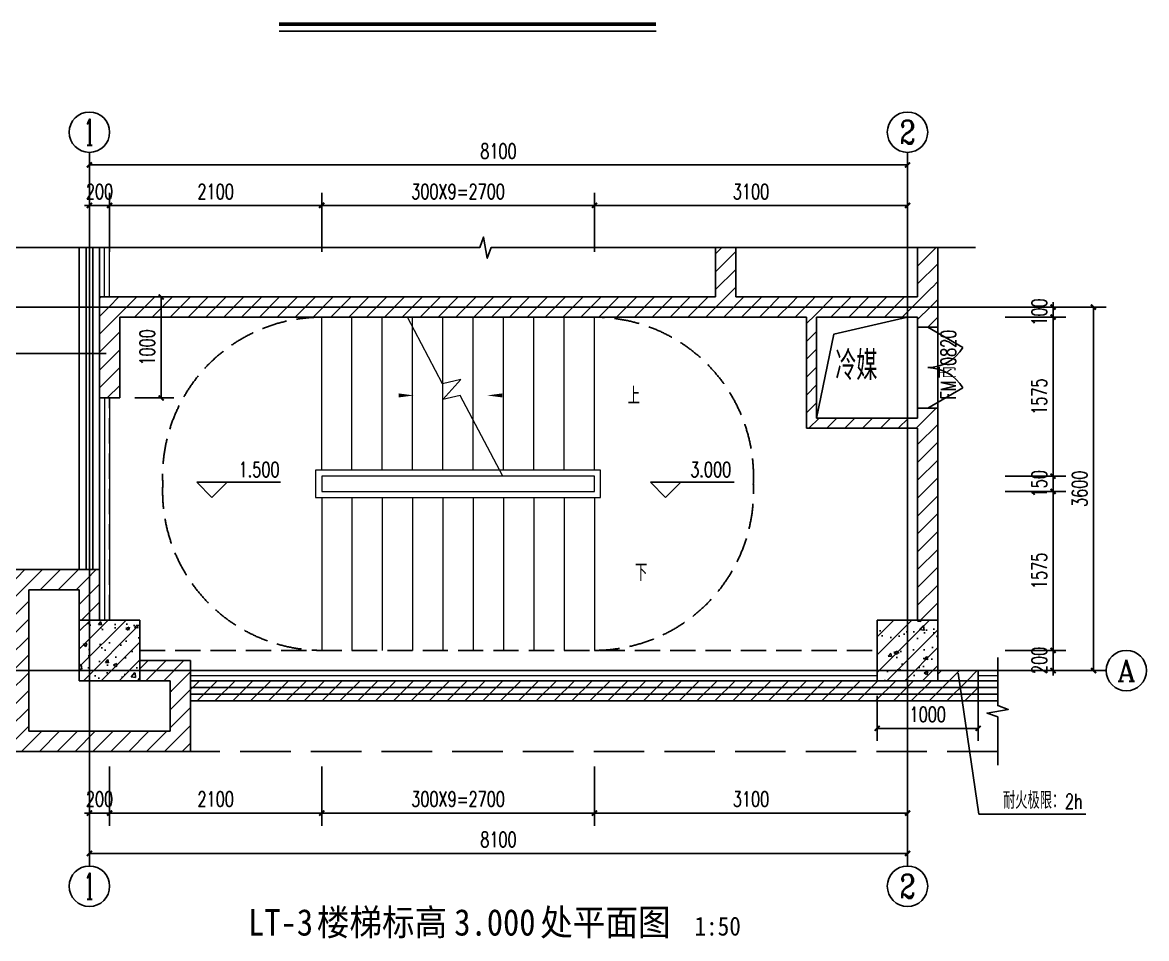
# Model space of a CAD drawing. Extents: x 1738711 to 2346805, y 1189731 to 2516152.
# Drawn here: x 2074032 to 2085161, y 1379471 to 1388543 of the extents above; entities that cross this region are included whole.
import ezdxf
from ezdxf.enums import TextEntityAlignment as Align

# ---------------------------------------------------------------- set-up
doc = ezdxf.new("R2010")
doc.units = 0
doc.header["$LTSCALE"] = 1000
doc.header["$MEASUREMENT"] = 0
doc.linetypes.add('DASH', pattern=[0.35, 0.25, -0.1])
doc.linetypes.add('复件 140224通州运河二期售楼部条件图_t3$0$X-ME SHAFT SH$0$X-B2$0$WATER_LINE', pattern=[0])
for name, color, linetype in [('AR-TEXT', 7, 'Continuous'), ('AXIS', 3, 'Continuous'), ('AXIS_TEXT', 7, 'Continuous'), ('DIM_ELEV', 3, 'Continuous'), ('DIM_LEAD', 3, 'Continuous'), ('DIM_SYMB', 3, 'Continuous'), ('DOTE', 1, 'Continuous'), ('PUB_DIM', 3, 'Continuous'), ('PUB_HATCH', 8, 'Continuous'), ('PUB_TEXT', 7, 'Continuous'), ('WALL', 40, 'Continuous'), ('WINDOW', 144, 'Continuous'), ('WINDOW_TEXT', 7, 'Continuous'), ('看线', 8, 'Continuous')]:
    doc.layers.add(name, color=color, linetype=linetype)
doc.layers.add('STAIR', color=2, linetype='Continuous', lineweight=5)
doc.layers.add('栏杆', color=6, linetype='Continuous', lineweight=15)
doc.styles.add('_TCH_AXIS', font='COMPLEX', dxfattribs={"bigfont": 'GBCBIG'})
doc.styles.add('_TCH_DIM', font='SIMPLEX', dxfattribs={"bigfont": 'GBCBIG'})
doc.styles.add('_TCH_DIM_T3', font='SIMPLEX', dxfattribs={"width": 0.705882, "bigfont": 'GBCBIG'})
doc.styles.add('_TCH_WINDOW', font='SIMPLEX', dxfattribs={"height": 3.5, "bigfont": 'GBCBIG'})
doc.styles.add('COMPLEX', font='COMPLEX')
doc.styles.get("Standard").update_dxf_attribs({"font": 'gbenor.shx', "bigfont": 'gbcbig.shx'})
doc.styles.add('黑体', font='simhei_0.ttf', dxfattribs={"width": 0.9})
doc.dimstyles.new('_TCH_ARCH&&50', dxfattribs={"dimtxt": 148.75, "dimasz": 50, "dimexe": 125, "dimexo": 150, "dimgap": 63.125, "dimtad": 1, "dimdec": 0, "dimzin": 0, "dimdsep": 46, "dimtxsty": '_TCH_DIM_T3', "dimblk": 'ARCHTICK', "dimcen": 0.09, "dimclrt": 7, "dimazin": 2, "dimtfac": 1, "dimtdec": 0, "dimtix": 1, "dimtmove": 2, "dimatfit": 3, "dimfxl": 50, "dimtolj": 1, "dimtzin": 0, "dimarcsym": 0})
pattern_1 = [(45, (0, 0), (-88.3883476, 88.3883476), []), (50, (0, 0), (358.63009, -31.376067), [37.5, -412.5]), (355, (0, 0), (-69.375667, 376.096067), [30, -330]), (100.4514, (29.9, -2.6), (289.25469, 344.71977), [31.870095, -350.571056]), (46.1842, (0, 100), (533.620524, -82.75951), [56.25, -618.75]), (96.6356, (44.47, 93.1), (467.33135, 487.05894), [47.80514, -525.8565]), (351.1842, (0, 100), (467.33097, 487.0593), [45, -495]), (21, (50, 75), (298.453526, -201.309445), [37.5, -412.5]), (326, (50, 75), (121.657666, 362.57502), [30, -330]), (71.4514, (74.87, 58.22), (420.111314, 161.26525), [31.870095, -350.571056]), (37.5, (0, 0), (6.0799277, 166.446927), [0, -326, 0, -335, 0, -331.25]), (7.5, (0, 0), (131.534769, 197.205856), [0, -191, 0, -318.5, 0, -126.25]), (327.5, (-111.5, 0), (266.911218, -11.277436), [0, -125, 0, -390, 0, -517.5]), (317.5, (-161.5, 0), (291.593085, 50.052491), [0, -162.5, 0, -259, 0, -367.5])]
pattern_2 = [(45, (0, 89.76), (-88.388383, 88.388383), [])]

# ---------------------------------------------------------------- blocks, each defined once
blk = doc.blocks.new('_ArchTick')
at = {"color": 0, "linetype": 'ByBlock', "const_width": 0.4}
blk.add_lwpolyline([(-0.5, -0.5), (0.5, 0.5)], dxfattribs=at)
blk = doc.blocks.new('*D265')
at = {"layer": 'Defpoints', "color": 0, "transparency": 16777216}
for p in [(2082495, 1382025), (2083495, 1382025), (2083495, 1381553)]:
    blk.add_point(p, dxfattribs=at)
at = {"layer": 'PUB_DIM', "color": 0, "lineweight": -2, "transparency": 16777216}
for p, q in [((2082495, 1381875), (2082495, 1381428)), ((2083495, 1381875), (2083495, 1381428)), ((2082495, 1381553), (2083495, 1381553))]:
    blk.add_line(p, q, dxfattribs=at)
at = {"layer": 'PUB_DIM', "color": 0, "lineweight": -2, "transparency": 16777216, "xscale": 50, "yscale": 50, "zscale": 50, "rotation": 180}
blk.add_blockref('_ArchTick', (2082495, 1381553), dxfattribs=at)
at = {"layer": 'PUB_DIM', "color": 0, "lineweight": -2, "transparency": 16777216, "xscale": 50, "yscale": 50, "zscale": 50}
blk.add_blockref('_ArchTick', (2083495, 1381553), dxfattribs=at)
at = {"layer": 'PUB_DIM', "color": 7, "transparency": 16777216, "insert": (2082995, 1381691), "char_height": 148.8, "attachment_point": 5, "style": '_TCH_DIM_T3'}
blk.add_mtext('\\A1;1000', dxfattribs=at)
blk = doc.blocks.new('*D2175')
at = {"layer": 'Defpoints', "color": 0, "transparency": 16777216}
for p in [(2084198, 1385725), (2084636, 1385725), (2084198, 1382125)]:
    blk.add_point(p, dxfattribs=at)
at = {"layer": 'PUB_DIM', "color": 0, "lineweight": -2, "transparency": 16777216}
for p, q in [((2084348, 1385725), (2084761, 1385725)), ((2084636, 1382125), (2084636, 1385725)), ((2084348, 1382125), (2084761, 1382125))]:
    blk.add_line(p, q, dxfattribs=at)
at = {"layer": 'PUB_DIM', "color": 0, "lineweight": -2, "transparency": 16777216, "xscale": 50, "yscale": 50, "zscale": 50}
for p, rotation in [((2084636, 1385725), 90), ((2084636, 1382125), 270)]:
    blk.add_blockref('_ArchTick', p, dxfattribs=dict(at, rotation=rotation))
at = {"layer": 'PUB_DIM', "color": 7, "transparency": 16777216, "insert": (2084499, 1383925), "char_height": 148.8, "attachment_point": 5, "rotation": 90, "style": '_TCH_DIM_T3'}
blk.add_mtext('\\A1;3600', dxfattribs=at)
blk = doc.blocks.new('*D2176')
at = {"layer": 'Defpoints', "color": 0, "transparency": 16777216}
for p in [(2083611, 1382325), (2084236, 1382325), (2083611, 1382125)]:
    blk.add_point(p, dxfattribs=at)
at = {"layer": 'PUB_DIM', "color": 0, "lineweight": -2, "transparency": 16777216}
for p, q in [((2083761, 1382325), (2084361, 1382325)), ((2084236, 1382325), (2084236, 1382375)), ((2084236, 1382125), (2084236, 1382325)), ((2083761, 1382125), (2084361, 1382125)), ((2084236, 1382125), (2084236, 1382075))]:
    blk.add_line(p, q, dxfattribs=at)
at = {"layer": 'PUB_DIM', "color": 0, "lineweight": -2, "transparency": 16777216, "xscale": 50, "yscale": 50, "zscale": 50}
for p, rotation in [((2084236, 1382325), 270), ((2084236, 1382125), 90)]:
    blk.add_blockref('_ArchTick', p, dxfattribs=dict(at, rotation=rotation))
at = {"layer": 'PUB_DIM', "color": 7, "transparency": 16777216, "insert": (2084099, 1382225), "char_height": 148.8, "attachment_point": 5, "rotation": 90, "style": '_TCH_DIM_T3'}
blk.add_mtext('\\A1;200', dxfattribs=at)
blk = doc.blocks.new('*D2177')
at = {"layer": 'Defpoints', "color": 0, "transparency": 16777216}
for p in [(2083611, 1383900), (2084236, 1383900), (2083611, 1382325)]:
    blk.add_point(p, dxfattribs=at)
at = {"layer": 'PUB_DIM', "color": 0, "lineweight": -2, "transparency": 16777216}
for p, q in [((2083761, 1383900), (2084361, 1383900)), ((2084236, 1382325), (2084236, 1383900)), ((2083761, 1382325), (2084361, 1382325))]:
    blk.add_line(p, q, dxfattribs=at)
at = {"layer": 'PUB_DIM', "color": 0, "lineweight": -2, "transparency": 16777216, "xscale": 50, "yscale": 50, "zscale": 50}
for p, rotation in [((2084236, 1383900), 90), ((2084236, 1382325), 270)]:
    blk.add_blockref('_ArchTick', p, dxfattribs=dict(at, rotation=rotation))
at = {"layer": 'PUB_DIM', "color": 7, "transparency": 16777216, "insert": (2084099, 1383112), "char_height": 148.8, "attachment_point": 5, "rotation": 90, "style": '_TCH_DIM_T3'}
blk.add_mtext('\\A1;1575', dxfattribs=at)
blk = doc.blocks.new('*D2178')
at = {"layer": 'Defpoints', "color": 0, "transparency": 16777216}
for p in [(2083611, 1384050), (2084236, 1384050), (2083611, 1383900)]:
    blk.add_point(p, dxfattribs=at)
at = {"layer": 'PUB_DIM', "color": 0, "lineweight": -2, "transparency": 16777216}
for p, q in [((2084236, 1384050), (2084236, 1384100)), ((2083761, 1384050), (2084361, 1384050)), ((2084236, 1383900), (2084236, 1384050)), ((2083761, 1383900), (2084361, 1383900)), ((2084236, 1383900), (2084236, 1383850))]:
    blk.add_line(p, q, dxfattribs=at)
at = {"layer": 'PUB_DIM', "color": 0, "lineweight": -2, "transparency": 16777216, "xscale": 50, "yscale": 50, "zscale": 50}
for p, rotation in [((2084236, 1384050), 270), ((2084236, 1383900), 90)]:
    blk.add_blockref('_ArchTick', p, dxfattribs=dict(at, rotation=rotation))
at = {"layer": 'PUB_DIM', "color": 7, "transparency": 16777216, "insert": (2084099, 1383975), "char_height": 148.8, "attachment_point": 5, "rotation": 90, "style": '_TCH_DIM_T3'}
blk.add_mtext('\\A1;150', dxfattribs=at)
blk = doc.blocks.new('*D2179')
at = {"layer": 'Defpoints', "color": 0, "transparency": 16777216}
for p in [(2083611, 1385625), (2084236, 1385625), (2083611, 1384050)]:
    blk.add_point(p, dxfattribs=at)
at = {"layer": 'PUB_DIM', "color": 0, "lineweight": -2, "transparency": 16777216}
for p, q in [((2083761, 1385625), (2084361, 1385625)), ((2084236, 1384050), (2084236, 1385625)), ((2083761, 1384050), (2084361, 1384050))]:
    blk.add_line(p, q, dxfattribs=at)
at = {"layer": 'PUB_DIM', "color": 0, "lineweight": -2, "transparency": 16777216, "xscale": 50, "yscale": 50, "zscale": 50}
for p, rotation in [((2084236, 1385625), 90), ((2084236, 1384050), 270)]:
    blk.add_blockref('_ArchTick', p, dxfattribs=dict(at, rotation=rotation))
at = {"layer": 'PUB_DIM', "color": 7, "transparency": 16777216, "insert": (2084099, 1384837), "char_height": 148.8, "attachment_point": 5, "rotation": 90, "style": '_TCH_DIM_T3'}
blk.add_mtext('\\A1;1575', dxfattribs=at)
blk = doc.blocks.new('*D2180')
at = {"layer": 'Defpoints', "color": 0, "transparency": 16777216}
for p in [(2083611, 1385725), (2084236, 1385725), (2083611, 1385625)]:
    blk.add_point(p, dxfattribs=at)
at = {"layer": 'PUB_DIM', "color": 0, "lineweight": -2, "transparency": 16777216}
for p, q in [((2084236, 1385725), (2084236, 1385775)), ((2083761, 1385725), (2084361, 1385725)), ((2084236, 1385625), (2084236, 1385725)), ((2083761, 1385625), (2084361, 1385625)), ((2084236, 1385625), (2084236, 1385575))]:
    blk.add_line(p, q, dxfattribs=at)
at = {"layer": 'PUB_DIM', "color": 0, "lineweight": -2, "transparency": 16777216, "xscale": 50, "yscale": 50, "zscale": 50}
for p, rotation in [((2084236, 1385725), 270), ((2084236, 1385625), 90)]:
    blk.add_blockref('_ArchTick', p, dxfattribs=dict(at, rotation=rotation))
at = {"layer": 'PUB_DIM', "color": 7, "transparency": 16777216, "insert": (2084099, 1385675), "char_height": 148.8, "attachment_point": 5, "rotation": 90, "style": '_TCH_DIM_T3'}
blk.add_mtext('\\A1;100', dxfattribs=at)
blk = doc.blocks.new('*D2187')
at = {"layer": 'Defpoints', "color": 0, "transparency": 16777216}
for p in [(2074695, 1380925), (2082795, 1380925), (2082795, 1380314)]:
    blk.add_point(p, dxfattribs=at)
at = {"layer": 'PUB_DIM', "color": 0, "lineweight": -2, "transparency": 16777216}
for p, q in [((2074695, 1380775), (2074695, 1380189)), ((2082795, 1380775), (2082795, 1380189)), ((2074695, 1380314), (2082795, 1380314))]:
    blk.add_line(p, q, dxfattribs=at)
at = {"layer": 'PUB_DIM', "color": 0, "lineweight": -2, "transparency": 16777216, "xscale": 50, "yscale": 50, "zscale": 50, "rotation": 180}
blk.add_blockref('_ArchTick', (2074695, 1380314), dxfattribs=at)
at = {"layer": 'PUB_DIM', "color": 0, "lineweight": -2, "transparency": 16777216, "xscale": 50, "yscale": 50, "zscale": 50}
blk.add_blockref('_ArchTick', (2082795, 1380314), dxfattribs=at)
at = {"layer": 'PUB_DIM', "color": 7, "transparency": 16777216, "insert": (2078745, 1380452), "char_height": 148.8, "attachment_point": 5, "style": '_TCH_DIM_T3'}
blk.add_mtext('\\A1;8100', dxfattribs=at)
blk = doc.blocks.new('*D2188')
at = {"layer": 'Defpoints', "color": 0, "transparency": 16777216}
for p in [(2074695, 1381325), (2074895, 1381325), (2074895, 1380714)]:
    blk.add_point(p, dxfattribs=at)
at = {"layer": 'PUB_DIM', "color": 0, "lineweight": -2, "transparency": 16777216}
for p, q in [((2074695, 1381175), (2074695, 1380589)), ((2074895, 1381175), (2074895, 1380589)), ((2074695, 1380714), (2074645, 1380714)), ((2074695, 1380714), (2074895, 1380714)), ((2074895, 1380714), (2074945, 1380714))]:
    blk.add_line(p, q, dxfattribs=at)
at = {"layer": 'PUB_DIM', "color": 0, "lineweight": -2, "transparency": 16777216, "xscale": 50, "yscale": 50, "zscale": 50}
blk.add_blockref('_ArchTick', (2074695, 1380714), dxfattribs=at)
at = {"layer": 'PUB_DIM', "color": 0, "lineweight": -2, "transparency": 16777216, "xscale": 50, "yscale": 50, "zscale": 50, "rotation": 180}
blk.add_blockref('_ArchTick', (2074895, 1380714), dxfattribs=at)
at = {"layer": 'PUB_DIM', "color": 7, "transparency": 16777216, "insert": (2074795, 1380852), "char_height": 148.8, "attachment_point": 5, "style": '_TCH_DIM_T3'}
blk.add_mtext('\\A1;200', dxfattribs=at)
blk = doc.blocks.new('*D2189')
at = {"layer": 'Defpoints', "color": 0, "transparency": 16777216}
for p in [(2074895, 1381325), (2076995, 1381325), (2076995, 1380714)]:
    blk.add_point(p, dxfattribs=at)
at = {"layer": 'PUB_DIM', "color": 0, "lineweight": -2, "transparency": 16777216}
for p, q in [((2074895, 1381175), (2074895, 1380589)), ((2076995, 1381175), (2076995, 1380589)), ((2074895, 1380714), (2076995, 1380714))]:
    blk.add_line(p, q, dxfattribs=at)
at = {"layer": 'PUB_DIM', "color": 0, "lineweight": -2, "transparency": 16777216, "xscale": 50, "yscale": 50, "zscale": 50, "rotation": 180}
blk.add_blockref('_ArchTick', (2074895, 1380714), dxfattribs=at)
at = {"layer": 'PUB_DIM', "color": 0, "lineweight": -2, "transparency": 16777216, "xscale": 50, "yscale": 50, "zscale": 50}
blk.add_blockref('_ArchTick', (2076995, 1380714), dxfattribs=at)
at = {"layer": 'PUB_DIM', "color": 7, "transparency": 16777216, "insert": (2075945, 1380852), "char_height": 148.8, "attachment_point": 5, "style": '_TCH_DIM_T3'}
blk.add_mtext('\\A1;2100', dxfattribs=at)
blk = doc.blocks.new('*D2190')
at = {"layer": 'Defpoints', "color": 0, "transparency": 16777216}
for p in [(2076995, 1381325), (2079695, 1381325), (2079695, 1380714)]:
    blk.add_point(p, dxfattribs=at)
at = {"layer": 'PUB_DIM', "color": 0, "lineweight": -2, "transparency": 16777216}
for p, q in [((2076995, 1381175), (2076995, 1380589)), ((2079695, 1381175), (2079695, 1380589)), ((2076995, 1380714), (2079695, 1380714))]:
    blk.add_line(p, q, dxfattribs=at)
at = {"layer": 'PUB_DIM', "color": 0, "lineweight": -2, "transparency": 16777216, "xscale": 50, "yscale": 50, "zscale": 50, "rotation": 180}
blk.add_blockref('_ArchTick', (2076995, 1380714), dxfattribs=at)
at = {"layer": 'PUB_DIM', "color": 0, "lineweight": -2, "transparency": 16777216, "xscale": 50, "yscale": 50, "zscale": 50}
blk.add_blockref('_ArchTick', (2079695, 1380714), dxfattribs=at)
at = {"layer": 'PUB_DIM', "color": 7, "transparency": 16777216, "insert": (2078345, 1380852), "char_height": 148.75, "attachment_point": 5, "style": '_TCH_DIM_T3'}
blk.add_mtext('\\A1;300X9=2700', dxfattribs=at)
blk = doc.blocks.new('*D2191')
at = {"layer": 'Defpoints', "color": 0, "transparency": 16777216}
for p in [(2079695, 1381325), (2082795, 1381325), (2082795, 1380714)]:
    blk.add_point(p, dxfattribs=at)
at = {"layer": 'PUB_DIM', "color": 0, "lineweight": -2, "transparency": 16777216}
for p, q in [((2079695, 1381175), (2079695, 1380589)), ((2082795, 1381175), (2082795, 1380589)), ((2079695, 1380714), (2082795, 1380714))]:
    blk.add_line(p, q, dxfattribs=at)
at = {"layer": 'PUB_DIM', "color": 0, "lineweight": -2, "transparency": 16777216, "xscale": 50, "yscale": 50, "zscale": 50, "rotation": 180}
blk.add_blockref('_ArchTick', (2079695, 1380714), dxfattribs=at)
at = {"layer": 'PUB_DIM', "color": 0, "lineweight": -2, "transparency": 16777216, "xscale": 50, "yscale": 50, "zscale": 50}
blk.add_blockref('_ArchTick', (2082795, 1380714), dxfattribs=at)
at = {"layer": 'PUB_DIM', "color": 7, "transparency": 16777216, "insert": (2081245, 1380852), "char_height": 148.8, "attachment_point": 5, "style": '_TCH_DIM_T3'}
blk.add_mtext('\\A1;3100', dxfattribs=at)
blk = doc.blocks.new('*D2192')
at = {"layer": 'Defpoints', "color": 0, "transparency": 16777216}
for p in [(2082795, 1387132), (2074695, 1386521), (2082795, 1386521)]:
    blk.add_point(p, dxfattribs=at)
at = {"layer": 'PUB_DIM', "color": 0, "lineweight": -2, "transparency": 16777216}
for p, q in [((2074695, 1386671), (2074695, 1387257)), ((2082795, 1386671), (2082795, 1387257)), ((2074695, 1387132), (2082795, 1387132))]:
    blk.add_line(p, q, dxfattribs=at)
at = {"layer": 'PUB_DIM', "color": 0, "lineweight": -2, "transparency": 16777216, "xscale": 50, "yscale": 50, "zscale": 50, "rotation": 180}
blk.add_blockref('_ArchTick', (2074695, 1387132), dxfattribs=at)
at = {"layer": 'PUB_DIM', "color": 0, "lineweight": -2, "transparency": 16777216, "xscale": 50, "yscale": 50, "zscale": 50}
blk.add_blockref('_ArchTick', (2082795, 1387132), dxfattribs=at)
at = {"layer": 'PUB_DIM', "color": 7, "transparency": 16777216, "insert": (2078745, 1387269), "char_height": 148.8, "attachment_point": 5, "style": '_TCH_DIM_T3'}
blk.add_mtext('\\A1;8100', dxfattribs=at)
blk = doc.blocks.new('*D2193')
at = {"layer": 'Defpoints', "color": 0, "transparency": 16777216}
for p in [(2074895, 1386732), (2074695, 1386121), (2074895, 1386121)]:
    blk.add_point(p, dxfattribs=at)
at = {"layer": 'PUB_DIM', "color": 0, "lineweight": -2, "transparency": 16777216}
for p, q in [((2074695, 1386271), (2074695, 1386857)), ((2074895, 1386271), (2074895, 1386857)), ((2074695, 1386732), (2074645, 1386732)), ((2074695, 1386732), (2074895, 1386732)), ((2074895, 1386732), (2074945, 1386732))]:
    blk.add_line(p, q, dxfattribs=at)
at = {"layer": 'PUB_DIM', "color": 0, "lineweight": -2, "transparency": 16777216, "xscale": 50, "yscale": 50, "zscale": 50}
blk.add_blockref('_ArchTick', (2074695, 1386732), dxfattribs=at)
at = {"layer": 'PUB_DIM', "color": 0, "lineweight": -2, "transparency": 16777216, "xscale": 50, "yscale": 50, "zscale": 50, "rotation": 180}
blk.add_blockref('_ArchTick', (2074895, 1386732), dxfattribs=at)
at = {"layer": 'PUB_DIM', "color": 7, "transparency": 16777216, "insert": (2074795, 1386869), "char_height": 148.8, "attachment_point": 5, "style": '_TCH_DIM_T3'}
blk.add_mtext('\\A1;200', dxfattribs=at)
blk = doc.blocks.new('*D2194')
at = {"layer": 'Defpoints', "color": 0, "transparency": 16777216}
for p in [(2076995, 1386732), (2074895, 1386121), (2076995, 1386121)]:
    blk.add_point(p, dxfattribs=at)
at = {"layer": 'PUB_DIM', "color": 0, "lineweight": -2, "transparency": 16777216}
for p, q in [((2074895, 1386271), (2074895, 1386857)), ((2076995, 1386271), (2076995, 1386857)), ((2074895, 1386732), (2076995, 1386732))]:
    blk.add_line(p, q, dxfattribs=at)
at = {"layer": 'PUB_DIM', "color": 0, "lineweight": -2, "transparency": 16777216, "xscale": 50, "yscale": 50, "zscale": 50, "rotation": 180}
blk.add_blockref('_ArchTick', (2074895, 1386732), dxfattribs=at)
at = {"layer": 'PUB_DIM', "color": 0, "lineweight": -2, "transparency": 16777216, "xscale": 50, "yscale": 50, "zscale": 50}
blk.add_blockref('_ArchTick', (2076995, 1386732), dxfattribs=at)
at = {"layer": 'PUB_DIM', "color": 7, "transparency": 16777216, "insert": (2075945, 1386869), "char_height": 148.8, "attachment_point": 5, "style": '_TCH_DIM_T3'}
blk.add_mtext('\\A1;2100', dxfattribs=at)
blk = doc.blocks.new('*D2195')
at = {"layer": 'Defpoints', "color": 0, "transparency": 16777216}
for p in [(2079695, 1386732), (2076995, 1386121), (2079695, 1386121)]:
    blk.add_point(p, dxfattribs=at)
at = {"layer": 'PUB_DIM', "color": 0, "lineweight": -2, "transparency": 16777216}
for p, q in [((2076995, 1386271), (2076995, 1386857)), ((2079695, 1386271), (2079695, 1386857)), ((2076995, 1386732), (2079695, 1386732))]:
    blk.add_line(p, q, dxfattribs=at)
at = {"layer": 'PUB_DIM', "color": 0, "lineweight": -2, "transparency": 16777216, "xscale": 50, "yscale": 50, "zscale": 50, "rotation": 180}
blk.add_blockref('_ArchTick', (2076995, 1386732), dxfattribs=at)
at = {"layer": 'PUB_DIM', "color": 0, "lineweight": -2, "transparency": 16777216, "xscale": 50, "yscale": 50, "zscale": 50}
blk.add_blockref('_ArchTick', (2079695, 1386732), dxfattribs=at)
at = {"layer": 'PUB_DIM', "color": 7, "transparency": 16777216, "insert": (2078345, 1386869), "char_height": 148.75, "attachment_point": 5, "style": '_TCH_DIM_T3'}
blk.add_mtext('\\A1;300X9=2700', dxfattribs=at)
blk = doc.blocks.new('*D2196')
at = {"layer": 'Defpoints', "color": 0, "transparency": 16777216}
for p in [(2082795, 1386732), (2079695, 1386121), (2082795, 1386121)]:
    blk.add_point(p, dxfattribs=at)
at = {"layer": 'PUB_DIM', "color": 0, "lineweight": -2, "transparency": 16777216}
for p, q in [((2079695, 1386271), (2079695, 1386857)), ((2082795, 1386271), (2082795, 1386857)), ((2079695, 1386732), (2082795, 1386732))]:
    blk.add_line(p, q, dxfattribs=at)
at = {"layer": 'PUB_DIM', "color": 0, "lineweight": -2, "transparency": 16777216, "xscale": 50, "yscale": 50, "zscale": 50, "rotation": 180}
blk.add_blockref('_ArchTick', (2079695, 1386732), dxfattribs=at)
at = {"layer": 'PUB_DIM', "color": 0, "lineweight": -2, "transparency": 16777216, "xscale": 50, "yscale": 50, "zscale": 50}
blk.add_blockref('_ArchTick', (2082795, 1386732), dxfattribs=at)
at = {"layer": 'PUB_DIM', "color": 7, "transparency": 16777216, "insert": (2081245, 1386869), "char_height": 148.8, "attachment_point": 5, "style": '_TCH_DIM_T3'}
blk.add_mtext('\\A1;3100', dxfattribs=at)
blk = doc.blocks.new('*D2197')
at = {"layer": 'Defpoints', "color": 0, "transparency": 16777216}
for p in [(2074995, 1385825), (2075405, 1385825), (2074995, 1384825)]:
    blk.add_point(p, dxfattribs=at)
at = {"layer": 'PUB_DIM', "color": 0, "lineweight": -2, "transparency": 16777216}
for p, q in [((2075145, 1385825), (2075530, 1385825)), ((2075405, 1384825), (2075405, 1385825)), ((2075145, 1384825), (2075530, 1384825))]:
    blk.add_line(p, q, dxfattribs=at)
at = {"layer": 'PUB_DIM', "color": 0, "lineweight": -2, "transparency": 16777216, "xscale": 50, "yscale": 50, "zscale": 50}
for p, rotation in [((2075405, 1385825), 90), ((2075405, 1384825), 270)]:
    blk.add_blockref('_ArchTick', p, dxfattribs=dict(at, rotation=rotation))
at = {"layer": 'PUB_DIM', "color": 7, "transparency": 16777216, "insert": (2075267, 1385325), "char_height": 148.8, "attachment_point": 5, "rotation": 90, "style": '_TCH_DIM_T3'}
blk.add_mtext('\\A1;1000', dxfattribs=at)
blk = doc.blocks.new('$TCHSYS$WIN2D')
for p, q in [((-0.5, 0.5), (0.5, 0.5)), ((-0.5, 0.5), (-0.5, -0.5)), ((0.5, 0.5), (0.5, -0.5)), ((0.5, 0.1667), (-0.5, 0.1667)), ((0.5, -0.1667), (-0.5, -0.1667)), ((-0.5, -0.5), (0.5, -0.5))]:
    blk.add_line(p, q)
blk = doc.blocks.new('$DorLib2D$00000231')
at = {"color": 0}
for p, q in [((-0.5, 0), (-0.25, 0.433)), ((0.5, 0), (0.25, 0.433))]:
    blk.add_line(p, q, dxfattribs=at)
for centre, start, end in [((-0.5, 0), 0, 60), ((0.5, 0), 120, 180)]:
    blk.add_arc(centre, 0.5, start, end, dxfattribs=at)
blk = doc.blocks.new('_AXISO')
blk.add_circle((0, 0), 0.5)
at = {"layer": 'AXIS_TEXT', "style": 'COMPLEX', "width": 1.041667}
blk.add_attdef('A', text='', height=0.56, dxfattribs=at).set_placement((-0.25, -0.28), (0.25, -0.28), align=Align.FIT)

msp = doc.modelspace()

# ---------------------------------------------------------------- hatches: boundary and pattern name
at = {"layer": 'PUB_HATCH'}
h = msp.add_hatch(dxfattribs=at)
h.set_pattern_fill('普通砖', color=256, scale=50, style=0)
h.set_pattern_definition(pattern_2)
h.paths.add_polyline_path([(2080994.8, 1385758.1), (2081094.8, 1385824.8), (2081094.8, 1386313.6), (2080894.8, 1386313.6), (2080894.8, 1385824.8)])
h = msp.add_hatch(dxfattribs=at)
h.set_pattern_fill('普通砖', color=256, scale=50, style=0)
h.set_pattern_definition(pattern_2)
h.paths.add_polyline_path([(2083028.1, 1385921.2), (2083094.8, 1385913.9), (2083094.8, 1386313.6), (2082894.8, 1386313.6), (2082894.8, 1385913.9)])
at = {"layer": 'PUB_HATCH', "linetype": '复件 140224通州运河二期售楼部条件图_t3$0$X-ME SHAFT SH$0$X-B2$0$WATER_LINE'}
h = msp.add_hatch(dxfattribs=at)
h.set_pattern_fill('普通砖', color=256, scale=50, style=0)
h.set_pattern_definition(pattern_2)
h.paths.add_polyline_path([(2082961.5, 1385724.8), (2083094.8, 1385724.8), (2083094.8, 1385924.8), (2083028.1, 1385917.5), (2082894.8, 1385924.8), (2082894.8, 1385824.8)])
at = {"layer": 'PUB_HATCH'}
h = msp.add_hatch(dxfattribs=at)
h.set_pattern_fill('普通砖', color=256, scale=50, style=0)
h.set_pattern_definition(pattern_2)
h.paths.add_polyline_path([(2080994.8, 1385758.1), (2080894.8, 1385824.8), (2074794.8, 1385824.8), (2074994.8, 1385624.8), (2080994.8, 1385624.8)])
at = {"layer": 'PUB_HATCH', "linetype": '复件 140224通州运河二期售楼部条件图_t3$0$X-ME SHAFT SH$0$X-B2$0$WATER_LINE'}
h = msp.add_hatch(dxfattribs=at)
h.set_pattern_fill('普通砖', color=256, scale=50, style=0)
h.set_pattern_definition(pattern_2)
h.paths.add_polyline_path([(2074994.8, 1385624.8), (2074794.8, 1385824.8), (2074794.8, 1384824.8), (2074994.8, 1384824.8)])
at = {"layer": 'PUB_HATCH'}
h = msp.add_hatch(dxfattribs=at)
h.set_pattern_fill('普通砖', color=256, scale=50, style=0)
h.set_pattern_definition(pattern_2)
h.paths.add_polyline_path([(2081394.8, 1385624.8), (2081394.8, 1385824.8), (2081094.8, 1385824.8), (2080994.8, 1385758.1), (2080994.8, 1385624.8)])
h = msp.add_hatch(dxfattribs=at)
h.set_pattern_fill('普通砖', color=256, scale=50, style=0)
h.set_pattern_definition(pattern_2)
h.paths.add_polyline_path([(2081644.8, 1385624.8), (2081644.8, 1385824.8), (2081394.8, 1385824.8), (2081394.8, 1385624.8)])
h = msp.add_hatch(dxfattribs=at)
h.set_pattern_fill('普通砖', color=256, scale=50, style=0)
h.set_pattern_definition(pattern_2)
h.paths.add_polyline_path([(2081844.8, 1385691.4), (2081844.8, 1385824.8), (2081644.8, 1385824.8), (2081644.8, 1385624.8), (2081794.8, 1385624.8)])
h = msp.add_hatch(dxfattribs=at)
h.set_pattern_fill('普通砖', color=256, scale=50, style=0)
h.set_pattern_definition(pattern_2)
h.paths.add_polyline_path([(2082961.5, 1385724.8), (2082894.8, 1385824.8), (2081844.8, 1385824.8), (2081844.8, 1385691.4), (2081894.8, 1385624.8), (2082894.8, 1385624.8)])
h = msp.add_hatch(dxfattribs=at)
h.set_pattern_fill('普通砖', color=256, scale=50, style=0)
h.set_pattern_definition(pattern_2)
h.paths.add_polyline_path([(2081794.8, 1384524.8), (2081894.8, 1384624.8), (2081894.8, 1385624.8), (2081844.8, 1385691.4), (2081794.8, 1385624.8)])
at = {"layer": 'PUB_HATCH', "linetype": '复件 140224通州运河二期售楼部条件图_t3$0$X-ME SHAFT SH$0$X-B2$0$WATER_LINE'}
h = msp.add_hatch(dxfattribs=at)
h.set_pattern_fill('普通砖', color=256, scale=50, style=0)
h.set_pattern_definition(pattern_2)
h.paths.add_polyline_path([(2082894.8, 1385624.8), (2082894.8, 1385524.8), (2083094.8, 1385524.8), (2083094.8, 1385724.8), (2082961.5, 1385724.8)])
h = msp.add_hatch(dxfattribs=at)
h.set_pattern_fill('普通砖', color=256, scale=50, style=0)
h.set_pattern_definition(pattern_2)
h.paths.add_polyline_path([(2083094.8, 1384574.8), (2083094.8, 1384724.8), (2082894.8, 1384724.8), (2082894.8, 1384624.8), (2082961.5, 1384574.8)])
at = {"layer": 'PUB_HATCH'}
h = msp.add_hatch(dxfattribs=at)
h.set_pattern_fill('普通砖', color=256, scale=50, style=0)
h.set_pattern_definition(pattern_2)
h.paths.add_polyline_path([(2082961.5, 1384574.8), (2082894.8, 1384624.8), (2081894.8, 1384624.8), (2081794.8, 1384524.8), (2082894.8, 1384524.8)])
at = {"layer": 'PUB_HATCH', "linetype": '复件 140224通州运河二期售楼部条件图_t3$0$X-ME SHAFT SH$0$X-B2$0$WATER_LINE'}
h = msp.add_hatch(dxfattribs=at)
h.set_pattern_fill('普通砖', color=256, scale=50, style=0)
h.set_pattern_definition(pattern_2)
h.paths.add_polyline_path([(2082894.8, 1382624.8), (2083094.8, 1382624.8), (2083094.8, 1384574.8), (2082961.5, 1384574.8), (2082894.8, 1384524.8)])
h = msp.add_hatch(dxfattribs=at)
h.set_pattern_fill('普通砖', color=256, scale=50, style=0)
h.set_pattern_definition(pattern_2)
h.paths.add_polyline_path([(2074661.5, 1383024.8), (2074594.8, 1383124.8), (2073895.2, 1383124.8), (2074095.2, 1382924.8), (2074594.8, 1382924.8)])
h = msp.add_hatch(dxfattribs=at)
h.set_pattern_fill('普通砖', color=256, scale=50, style=0)
h.set_pattern_definition(pattern_2)
h.paths.add_polyline_path([(2073895.2, 1381324.8), (2074095.2, 1381524.8), (2074095.2, 1382924.8), (2073895.2, 1383124.8)])
h = msp.add_hatch(dxfattribs=at)
h.set_pattern_fill('普通砖', color=256, scale=50, style=0)
h.set_pattern_definition(pattern_2)
h.paths.add_polyline_path([(2074794.8, 1383024.8), (2074794.8, 1383124.8), (2074594.8, 1383124.8), (2074661.5, 1383024.8)])
h = msp.add_hatch(dxfattribs=at)
h.set_pattern_fill('普通砖', color=256, scale=50, style=0)
h.set_pattern_definition(pattern_2)
h.paths.add_polyline_path([(2074594.8, 1382624.8), (2074794.8, 1382624.8), (2074794.8, 1383024.8), (2074661.5, 1383024.8), (2074594.8, 1382924.8)])
h = msp.add_hatch(dxfattribs=at)
h.set_pattern_fill('钢筋混凝土', color=256, scale=50, style=0)
h.set_pattern_definition(pattern_1)
h.paths.add_polyline_path([(2074594.8, 1382024.8), (2075194.8, 1382024.8), (2075194.8, 1382624.8), (2074594.8, 1382624.8)])
h = msp.add_hatch(dxfattribs=at)
h.set_pattern_fill('钢筋混凝土', color=256, scale=50, style=0)
h.set_pattern_definition(pattern_1)
h.paths.add_polyline_path([(2082494.8, 1382024.8), (2083094.8, 1382024.8), (2083094.8, 1382624.8), (2082494.8, 1382624.8)])
h = msp.add_hatch(dxfattribs=at)
h.set_pattern_fill('普通砖', color=256, scale=50, style=0)
h.set_pattern_definition(pattern_2)
h.paths.add_polyline_path([(2075194.8, 1382024.8), (2075495.2, 1382024.8), (2075695.2, 1382224.8), (2075194.8, 1382224.8)])
h = msp.add_hatch(dxfattribs=at)
h.set_pattern_fill('普通砖', color=256, scale=50, style=0)
h.set_pattern_definition(pattern_2)
h.paths.add_polyline_path([(2075695.2, 1382224.8), (2075495.2, 1382024.8), (2075495.2, 1381924.8), (2075628.5, 1381924.8), (2075695.2, 1382024.8)])
at = {"layer": 'PUB_HATCH'}
h = msp.add_hatch(dxfattribs=at)
h.set_pattern_fill('普通砖', color=256, scale=50, style=0)
h.set_pattern_definition(pattern_2)
h.paths.add_polyline_path([(2083494.8, 1382124.8), (2083094.8, 1382124.8), (2083094.8, 1382024.8), (2083494.8, 1382024.8)])
at = {"layer": 'PUB_HATCH', "linetype": '复件 140224通州运河二期售楼部条件图_t3$0$X-ME SHAFT SH$0$X-B2$0$WATER_LINE'}
h = msp.add_hatch(dxfattribs=at)
h.set_pattern_fill('普通砖', color=256, scale=50, style=0)
h.set_pattern_definition(pattern_2)
h.paths.add_polyline_path([(2083494.8, 1382024.8), (2075695.2, 1382024.8), (2075628.5, 1381924.8), (2075695.2, 1381824.8), (2083494.8, 1381824.8)])
h = msp.add_hatch(dxfattribs=at)
h.set_pattern_fill('普通砖', color=256, scale=50, style=0)
h.set_pattern_definition(pattern_2)
h.paths.add_polyline_path([(2075628.5, 1381924.8), (2075495.2, 1381924.8), (2075495.2, 1381524.8), (2075695.2, 1381324.8), (2075695.2, 1381824.8)])
h = msp.add_hatch(dxfattribs=at)
h.set_pattern_fill('普通砖', color=256, scale=50, style=0)
h.set_pattern_definition(pattern_2)
h.paths.add_polyline_path([(2075695.2, 1381324.8), (2075495.2, 1381524.8), (2074095.2, 1381524.8), (2073895.2, 1381324.8)])

# ---------------------------------------------------------------- linework, layer by layer
at = {"layer": 'AXIS'}
for p, q in [((2074694.8, 1386756.5), (2074694.8, 1387256.5)), ((2082794.8, 1386756.5), (2082794.8, 1387256.5)), ((2084261.1, 1382124.8), (2084761.1, 1382124.8)), ((2074694.8, 1380689), (2074694.8, 1380189)), ((2082794.8, 1380689), (2082794.8, 1380189))]:
    msp.add_line(p, q, dxfattribs=at)
at = {"layer": 'DIM_ELEV'}
for p, q in [((2075907.3, 1383839.3), (2075757.3, 1383989.3)), ((2075757.3, 1383989.3), (2076587.3, 1383989.3)), ((2075907.3, 1383839.3), (2076057.3, 1383989.3)), ((2080399.3, 1383839.3), (2080249.3, 1383989.3)), ((2080249.3, 1383989.3), (2081079.2, 1383989.3)), ((2080399.3, 1383839.3), (2080549.3, 1383989.3))]:
    msp.add_line(p, q, dxfattribs=at)
at = {"layer": 'DIM_LEAD'}
for p, q in [((2074860, 1385266.5), (2073401.4, 1385266.5)), ((2074860, 1385266.5), (2073401.4, 1385266.5)), ((2083294.8, 1382098.5), (2083501.8, 1380702.9)), ((2083294.8, 1382098.5), (2083501.8, 1380702.9)), ((2083501.8, 1380702.9), (2084561, 1380702.9))]:
    msp.add_line(p, q, dxfattribs=at)
at = {"layer": 'DIM_SYMB', "const_width": 35}
msp.add_lwpolyline([(2076573.4, 1388525.8), (2080304.7, 1388525.8)], dxfattribs=at)
at = {"layer": 'DIM_SYMB'}
for points in [[(2076573.4, 1388455.8), (2080304.7, 1388455.8)], [(2073762.9, 1386313.6), (2078559, 1386313.6), (2078597.3, 1386418.6), (2078634.3, 1386208.6), (2078671.5, 1386313.6), (2083467.7, 1386313.6)], [(2083687.7, 1382256.1), (2083687.7, 1381778.7), (2083792.7, 1381740.5), (2083582.7, 1381703.5), (2083687.7, 1381666.2), (2083687.7, 1381188.8)]]:
    msp.add_lwpolyline(points, dxfattribs=at)
for points in [[(2080044.8, 1383099.8, 0, 0, 0), (2076128, 1383099.8, 0, 0, 0), (2076128, 1384849.8, 0, 0, 0), (2077905.6, 1384849.8, 0, 40, 0), (2077755.6, 1384849.8, 0, 0, 0)], [(2079972.8, 1384849.8, 0, 0, 0), (2078633, 1384849.8, 0, 40, 0), (2078783, 1384849.8, 0, 0, 0)]]:
    msp.add_lwpolyline(points, format="xyseb", dxfattribs=at)
at = {"layer": 'DOTE'}
for p, q in [((2074694.8, 1380687.4), (2074694.8, 1386673.3)), ((2082794.8, 1380687.4), (2082794.8, 1386673.3)), ((2083893.2, 1385724.8), (2073500.6, 1385724.8)), ((2083893.2, 1382124.8), (2073500.6, 1382124.8))]:
    msp.add_line(p, q, dxfattribs=at)
at = {"layer": 'STAIR'}
for p, q in [((2076994.8, 1384109.8), (2076994.8, 1385624.8)), ((2077294.8, 1384109.8), (2077294.8, 1385624.8)), ((2077594.8, 1384109.8), (2077594.8, 1385624.8)), ((2078191.2, 1384966.3), (2077842.7, 1385624.8)), ((2077894.8, 1384109.8), (2077894.8, 1385624.8)), ((2078194.8, 1384109.8), (2078194.8, 1385624.8)), ((2078494.8, 1384109.8), (2078494.8, 1385624.8)), ((2078794.8, 1384109.8), (2078794.8, 1385624.8)), ((2079094.8, 1384109.8), (2079094.8, 1385624.8)), ((2079394.8, 1384109.8), (2079394.8, 1385624.8)), ((2079694.8, 1384109.8), (2079694.8, 1385624.8)), ((2078373.3, 1385008), (2078191.2, 1384966.3)), ((2078192.9, 1384808.4), (2078373.3, 1385008)), ((2078366.8, 1384848.2), (2078192.9, 1384808.4)), ((2078789.4, 1384049.8), (2078366.8, 1384848.2)), ((2079754.8, 1384109.8), (2076934.8, 1384109.8)), ((2076934.8, 1384109.8), (2076934.8, 1383839.8)), ((2079754.8, 1383839.8), (2079754.8, 1384109.8)), ((2079694.8, 1384049.8), (2076994.8, 1384049.8)), ((2076994.8, 1384049.8), (2076994.8, 1383899.8)), ((2079694.8, 1383899.8), (2079694.8, 1384049.8)), ((2076994.8, 1383899.8), (2079694.8, 1383899.8)), ((2076934.8, 1383839.8), (2079754.8, 1383839.8)), ((2076994.8, 1383839.8), (2076994.8, 1382324.8)), ((2077294.8, 1383839.8), (2077294.8, 1382324.8)), ((2077594.8, 1383839.8), (2077594.8, 1382324.8)), ((2077894.8, 1383839.8), (2077894.8, 1382324.8)), ((2078194.8, 1383839.8), (2078194.8, 1382324.8)), ((2078494.8, 1383839.8), (2078494.8, 1382324.8)), ((2078794.8, 1383839.8), (2078794.8, 1382324.8)), ((2079094.8, 1383839.8), (2079094.8, 1382324.8)), ((2079394.8, 1383839.8), (2079394.8, 1382324.8)), ((2079694.8, 1383839.8), (2079694.8, 1382324.8))]:
    msp.add_line(p, q, dxfattribs=at)
at = {"layer": 'WALL', "linetype": '复件 140224通州运河二期售楼部条件图_t3$0$X-ME SHAFT SH$0$X-B2$0$WATER_LINE'}
for p, q in [((2074794.8, 1386313.6), (2074594.8, 1386313.6)), ((2082894.8, 1385824.8), (2082894.8, 1385924.8)), ((2083094.8, 1385724.8), (2083094.8, 1385924.8)), ((2074794.8, 1385824.8), (2074794.8, 1384824.8)), ((2083094.8, 1385524.8), (2083094.8, 1385724.8)), ((2074994.8, 1385624.8), (2074994.8, 1384824.8)), ((2082894.8, 1385624.8), (2082894.8, 1385524.8)), ((2082894.8, 1385524.8), (2083094.8, 1385524.8)), ((2074994.8, 1384824.8), (2074794.8, 1384824.8)), ((2083094.8, 1384724.8), (2082894.8, 1384724.8)), ((2082894.8, 1384724.8), (2082894.8, 1384624.8)), ((2083094.8, 1384574.8), (2083094.8, 1384724.8)), ((2083094.8, 1382624.8), (2083094.8, 1384574.8)), ((2082894.8, 1382624.8), (2082894.8, 1384524.8)), ((2074594.8, 1383124.8), (2073895.2, 1383124.8)), ((2074794.8, 1383124.8), (2074594.8, 1383124.8)), ((2074794.8, 1383024.8), (2074794.8, 1383124.8)), ((2074794.8, 1382624.8), (2074794.8, 1383024.8)), ((2074594.8, 1382924.8), (2074095.2, 1382924.8)), ((2074095.2, 1381524.8), (2074095.2, 1382924.8)), ((2074594.8, 1382624.8), (2074594.8, 1382924.8)), ((2075194.8, 1382624.8), (2074594.8, 1382624.8)), ((2074594.8, 1382624.8), (2074594.8, 1382024.8)), ((2075194.8, 1382024.8), (2075194.8, 1382624.8)), ((2083094.8, 1382624.8), (2082494.8, 1382624.8)), ((2082494.8, 1382624.8), (2082494.8, 1382024.8)), ((2083094.8, 1382024.8), (2083094.8, 1382624.8)), ((2075194.8, 1382224.8), (2075695.2, 1382224.8)), ((2075695.2, 1382224.8), (2075695.2, 1382024.8)), ((2074594.8, 1382024.8), (2075194.8, 1382024.8)), ((2075194.8, 1382024.8), (2075495.2, 1382024.8)), ((2075495.2, 1382024.8), (2075495.2, 1381924.8)), ((2083494.8, 1382024.8), (2075695.2, 1382024.8)), ((2082494.8, 1382024.8), (2083094.8, 1382024.8)), ((2083494.8, 1381824.8), (2083494.8, 1382024.8)), ((2075495.2, 1381924.8), (2075495.2, 1381524.8)), ((2083494.8, 1381824.8), (2075695.2, 1381824.8)), ((2075695.2, 1381824.8), (2075695.2, 1381324.8)), ((2075495.2, 1381524.8), (2074095.2, 1381524.8)), ((2075695.2, 1381324.8), (2073895.2, 1381324.8))]:
    msp.add_line(p, q, dxfattribs=at)
at = {"layer": 'WALL'}
for p, q in [((2080894.8, 1385824.8), (2080894.8, 1386313.6)), ((2080894.8, 1386313.6), (2081094.8, 1386313.6)), ((2081094.8, 1385824.8), (2081094.8, 1386313.6)), ((2082894.8, 1385913.9), (2082894.8, 1386313.6)), ((2082894.8, 1386313.6), (2083094.8, 1386313.6)), ((2083094.8, 1385913.9), (2083094.8, 1386313.6)), ((2080894.8, 1385824.8), (2074794.8, 1385824.8)), ((2081394.8, 1385824.8), (2081094.8, 1385824.8)), ((2081644.8, 1385824.8), (2081394.8, 1385824.8)), ((2081844.8, 1385824.8), (2081644.8, 1385824.8)), ((2082894.8, 1385824.8), (2081844.8, 1385824.8)), ((2080994.8, 1385624.8), (2074994.8, 1385624.8)), ((2081394.8, 1385624.8), (2080994.8, 1385624.8)), ((2081644.8, 1385624.8), (2081394.8, 1385624.8)), ((2081794.8, 1385624.8), (2081644.8, 1385624.8)), ((2081794.8, 1384524.8), (2081794.8, 1385624.8)), ((2082894.8, 1385624.8), (2081894.8, 1385624.8)), ((2081894.8, 1384624.8), (2081894.8, 1385624.8)), ((2082894.8, 1384624.8), (2081894.8, 1384624.8)), ((2082894.8, 1384524.8), (2081794.8, 1384524.8)), ((2083494.8, 1382124.8), (2083094.8, 1382124.8)), ((2083494.8, 1382024.8), (2083494.8, 1382124.8)), ((2083494.8, 1382024.8), (2083094.8, 1382024.8))]:
    msp.add_line(p, q, dxfattribs=at)
at = {"layer": 'WINDOW'}
for p, q in [((2082894.8, 1384724.8), (2082894.8, 1385524.8)), ((2083094.8, 1384724.8), (2083094.8, 1385524.8))]:
    msp.add_line(p, q, dxfattribs=at)
at = {"layer": '栏杆'}
for points in [[(2074844.8, 1385824.8), (2074844.8, 1386313.6)], [(2074894.8, 1385824.8), (2074894.8, 1386313.6)], [(2074844.8, 1384824.8), (2074844.8, 1382624.8)], [(2074894.8, 1384824.8), (2074894.8, 1382624.8)], [(2075695.5, 1382124.8), (2082494.8, 1382124.8)], [(2083494.8, 1382124.8), (2083687.7, 1382124.8)], [(2075695.5, 1382074.8), (2082494.8, 1382074.8)], [(2083494.8, 1382074.8), (2083687.7, 1382074.8)]]:
    msp.add_lwpolyline(points, dxfattribs=at)
at = {"layer": '看线', "ltscale": 2}
msp.add_line((2082794.8, 1385624.8), (2082794.8, 1384624.8), dxfattribs=at)
at = {"layer": '看线', "linetype": 'DASH'}
for p, q in [((2074894.8, 1382624.8), (2074894.8, 1384824.8)), ((2075194.8, 1382324.8), (2082494.8, 1382324.8))]:
    msp.add_line(p, q, dxfattribs=at)
at = {"layer": '看线', "linetype": 'DASH', "ltscale": 2}
msp.add_line((2083687.7, 1381324.8), (2075695.2, 1381324.8), dxfattribs=at)
at = {"layer": '看线', "ltscale": 2}
msp.add_lwpolyline([(2082794.8, 1385624.8), (2082064.6, 1385455.2), (2081894.8, 1384624.8)], dxfattribs=at)
at = {"layer": '看线', "linetype": 'DASH'}
for centre, start, end in [((2076994.8, 1384049.8), 90, 182.7294), ((2079694.8, 1384049.8), 357.2706, 90), ((2076994.8, 1383899.8), 177.2706, 270), ((2079694.8, 1383899.8), 270, 2.7294)]:
    msp.add_arc(centre, 1575, start, end, dxfattribs=at)

# ---------------------------------------------------------------- block references
at = {"layer": 'AXIS'}
ref = msp.add_blockref('_AXISO', (2074694.8, 1387456.5), dxfattribs=dict(at, xscale=400, yscale=400, zscale=400))
ref.add_attrib('A', '1', dxfattribs={"layer": 'AXIS_TEXT', "ltscale": 0.5, "height": 257.4, "style": '_TCH_AXIS'}).set_placement((2074639.7, 1387327.9), (2074750, 1387327.9), align=Align.FIT)
ref = msp.add_blockref('_AXISO', (2082794.8, 1387456.5), dxfattribs=dict(at, xscale=400, yscale=400, zscale=400))
ref.add_attrib('A', '2', dxfattribs={"layer": 'AXIS_TEXT', "ltscale": 0.5, "height": 233, "style": '_TCH_AXIS'}).set_placement((2082717.2, 1387340), (2082872.5, 1387340), align=Align.FIT)
ref = msp.add_blockref('_AXISO', (2084961.1, 1382124.8), dxfattribs=dict(at, xscale=400, yscale=400, zscale=400))
ref.add_attrib('A', 'A', dxfattribs={"layer": 'AXIS_TEXT', "ltscale": 0.5, "height": 212.6, "style": '_TCH_AXIS'}).set_placement((2084870, 1382018.5), (2085052.2, 1382018.5), align=Align.FIT)
ref = msp.add_blockref('_AXISO', (2074694.8, 1379989), dxfattribs=dict(at, xscale=400, yscale=400, zscale=400))
ref.add_attrib('A', '1', dxfattribs={"layer": 'AXIS_TEXT', "ltscale": 0.5, "height": 257.4, "style": '_TCH_AXIS'}).set_placement((2074639.7, 1379860.3), (2074750, 1379860.3), align=Align.FIT)
ref = msp.add_blockref('_AXISO', (2082794.8, 1379989), dxfattribs=dict(at, xscale=400, yscale=400, zscale=400))
ref.add_attrib('A', '2', dxfattribs={"layer": 'AXIS_TEXT', "ltscale": 0.5, "height": 233, "style": '_TCH_AXIS'}).set_placement((2082717.2, 1379872.5), (2082872.5, 1379872.5), align=Align.FIT)
at = {"layer": 'WINDOW', "linetype": '复件 140224通州运河二期售楼部条件图_t3$0$X-ME SHAFT SH$0$X-B2$0$WATER_LINE', "yscale": -200}
for p, xscale, zscale, rotation in [((2074694.8, 1384719.2), -3188.805104051949, -3188.805104051949, 90), ((2079691.6, 1381924.8), 7992.234463600675, 7992.234463600675, 180.0000000044954)]:
    msp.add_blockref('$TCHSYS$WIN2D', p, dxfattribs=dict(at, xscale=xscale, zscale=zscale, rotation=rotation))
at = {"layer": 'WINDOW', "xscale": -800, "yscale": -800, "zscale": -800, "rotation": 90}
msp.add_blockref('$DorLib2D$00000231', (2082994.8, 1385124.8), dxfattribs=at)

# ---------------------------------------------------------------- texts
at = {"layer": 'AR-TEXT'}
msp.add_text('冷媒', height=289.36, dxfattribs=at).set_placement((2082080, 1385001))
at = {"layer": 'PUB_TEXT', "color": 7, "style": '_TCH_DIM'}
for s, height, p in [('上', 168.8, (2080025.3, 1384762.3)), ('下', 168.8, (2080097.3, 1383012.3)), ('耐火极限：', 168.79, (2083739.1, 1380755.4))]:
    msp.add_text(s, height=height, dxfattribs=at).set_placement(p)
at = {"layer": 'PUB_TEXT', "color": 7}
for s, height, style, width, p in [('1.500', 148.75, '_TCH_DIM', 0.705882, (2076172.3, 1384041.8)), ('3.000', 148.75, '_TCH_DIM', 0.705882, (2080644.2, 1384041.8)), ('2h', 148.75, '_TCH_DIM', 0.705882, (2084353.5, 1380755.4)), ('LT-3', 262.87, '黑体', 0.9, (2076265.9, 1379500.5)), ('楼梯标高', 262.87, '黑体', 0.9, (2076946.4, 1379500.5)), ('3.000', 262.87, '黑体', 0.9, (2078307.4, 1379500.5)), ('处平面图', 262.87, '黑体', 0.9, (2079158, 1379500.5)), ('1:50', 187.76, '黑体', 0.9, (2080685.2, 1379500.5))]:
    msp.add_text(s, height=height, dxfattribs=dict(at, style=style, width=width)).set_placement(p)
at = {"layer": 'WINDOW_TEXT', "style": '_TCH_WINDOW', "width": 0.705882}
for s, p in [('0820', (2083273.7, 1385141.2)), ('FM', (2083273.7, 1384808.3))]:
    msp.add_text(s, height=148.75, rotation=90, dxfattribs=at).set_placement(p)
at = {"layer": 'WINDOW_TEXT', "style": '_TCH_WINDOW'}
msp.add_text('丙', height=168.8, rotation=90, dxfattribs=at).set_placement((2083273.7, 1385018.3))

# ---------------------------------------------------------------- dimensions: what is measured, and where the dimension line sits
at = {"layer": 'PUB_DIM'}
for p1, p2, distance, picture, middle in [((2074694.8, 1386520.8), (2082794.8, 1386520.8), 610.8, '*D2192', (2078744.8, 1387269)), ((2074694.8, 1386120.8), (2074894.8, 1386120.8), 610.8, '*D2193', (2074794.8, 1386869)), ((2074894.8, 1386120.8), (2076994.8, 1386120.8), 610.8, '*D2194', (2075944.8, 1386869)), ((2079694.8, 1386120.8), (2082794.8, 1386120.8), 610.8, '*D2196', (2081244.8, 1386869)), ((2074994.8, 1384824.8), (2074994.8, 1385824.8), -409.7, '*D2197', (2075267, 1385324.8)), ((2083611.1, 1385624.8), (2083611.1, 1385724.8), -625, '*D2180', (2084098.6, 1385674.8)), ((2084197.9, 1382124.8), (2084197.9, 1385724.8), -438.2, '*D2175', (2084498.6, 1383924.8)), ((2083611.1, 1384049.8), (2083611.1, 1385624.8), -625, '*D2179', (2084098.6, 1384837.3)), ((2083611.1, 1383899.8), (2083611.1, 1384049.8), -625, '*D2178', (2084098.6, 1383974.8)), ((2083611.1, 1382324.8), (2083611.1, 1383899.8), -625, '*D2177', (2084098.6, 1383112.3)), ((2083611.1, 1382124.8), (2083611.1, 1382324.8), -625, '*D2176', (2084098.6, 1382224.8)), ((2082494.8, 1382024.8), (2083494.8, 1382024.8), -471.8, '*D265', (2082994.8, 1381690.5)), ((2074694.8, 1381324.8), (2074894.8, 1381324.8), -610.8, '*D2188', (2074794.8, 1380851.5)), ((2074894.8, 1381324.8), (2076994.8, 1381324.8), -610.8, '*D2189', (2075944.8, 1380851.5)), ((2079694.8, 1381324.8), (2082794.8, 1381324.8), -610.8, '*D2191', (2081244.8, 1380851.5)), ((2074694.8, 1380924.8), (2082794.8, 1380924.8), -610.8, '*D2187', (2078744.8, 1380451.5))]:
    dim = msp.add_aligned_dim(p1=p1, p2=p2, distance=distance, dimstyle='_TCH_ARCH&&50', dxfattribs=at)
    dim.commit()
    dim.dimension.update_dxf_attribs({"geometry": picture, "text_midpoint": middle})
for p1, p2, distance, picture, middle in [((2076994.8, 1386120.8), (2079694.8, 1386120.8), 610.8, '*D2195', (2078344.8, 1386869)), ((2076994.8, 1381324.8), (2079694.8, 1381324.8), -610.8, '*D2190', (2078344.8, 1380851.5))]:
    dim = msp.add_aligned_dim(p1=p1, p2=p2, distance=distance, text='300X9=2700', dimstyle='_TCH_ARCH&&50', dxfattribs=at)
    dim.commit()
    dim.dimension.update_dxf_attribs({"geometry": picture, "text_midpoint": middle})

doc.saveas('drawing.dxf')
